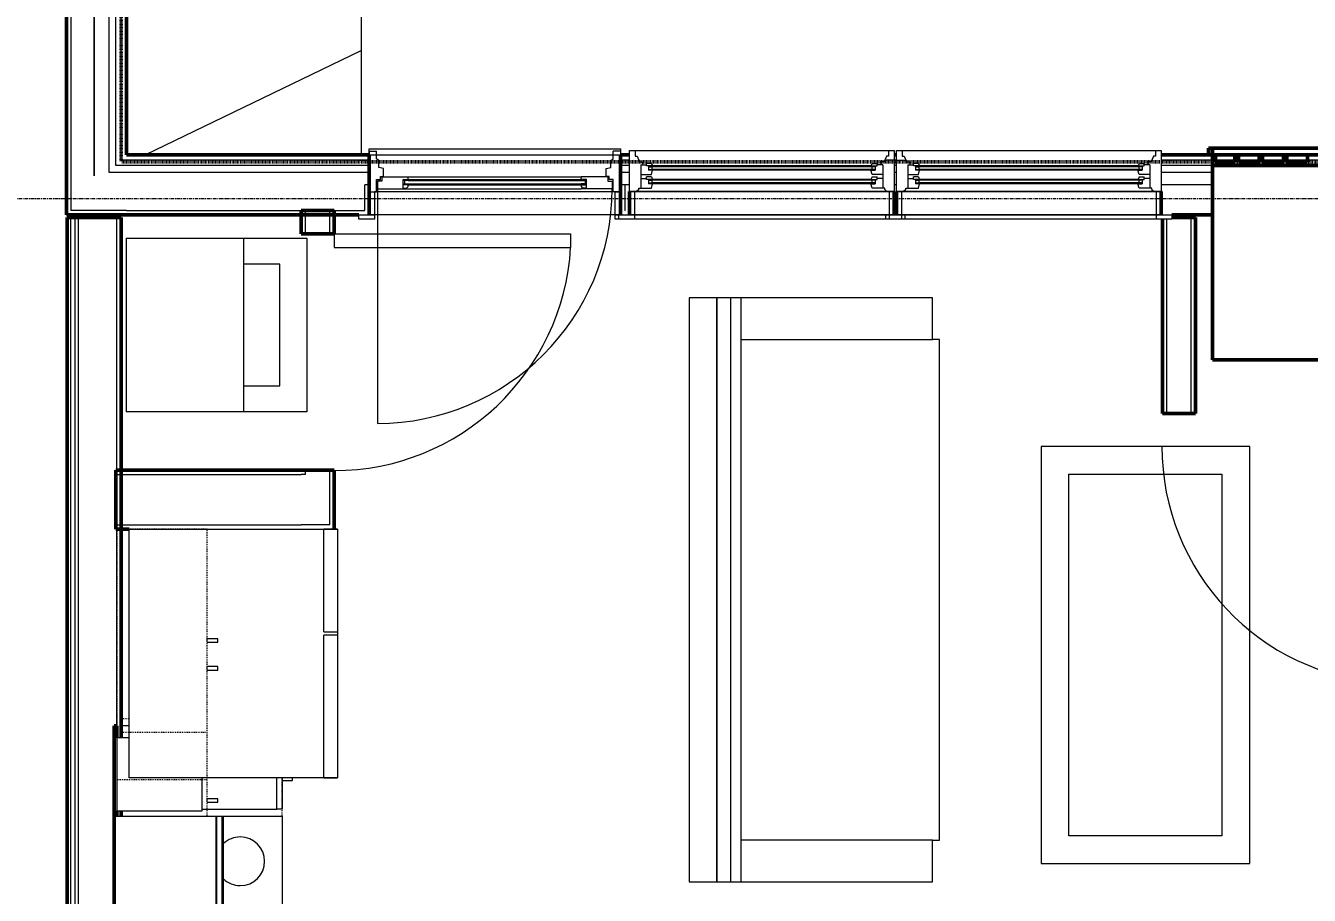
# Model space of a CAD drawing. Header units: inches. Extents: x -4266 to -1814, y 9706 to 12441.
# Drawn here: x -3415.8 to -3231.2, y 10716 to 10841.1 of the extents above; entities that cross this region are included whole.
import ezdxf

# ---------------------------------------------------------------- set-up
doc = ezdxf.new("R2010")
doc.units = ezdxf.units.IN
doc.header["$MEASUREMENT"] = 0
for name, pattern in [('Dash', [0.25, 0.125, -0.125]), ('Dash 1_16_', [0.125, 0.0625, -0.0625]), ('Grid Line 1_2_', [0.875, 0.5, -0.125, 0.125, -0.125])]:
    doc.linetypes.add(name, pattern=pattern)
for name, color, linetype, lineweight in [('A-ANNO-DIMS', 211, 'Continuous', 9), ('A-ANNO-DIMS-96', 211, 'Continuous', 9), ('A-DOOR-1', 7, 'Continuous', 9), ('A-DOOR-2', 50, 'Continuous', 20), ('A-DOOR-FRAM-1', 50, 'Continuous', 20), ('A-DOOR-FRAM-2', 7, 'Continuous', 9), ('A-DOOR-GLAZ-1', 7, 'Continuous', 9), ('A-FLOR-2', 10, 'Continuous', 13), ('A-GENM-3', 250, 'Continuous', 50), ('A-GLAZ-1', 7, 'Continuous', 9), ('A-GLAZ-2', 50, 'Continuous', 20), ('A-WALL', 113, 'Continuous', 13), ('A-WALL-3', 250, 'Continuous', 50), ('A-WALL-4', 10, 'Continuous', 13), ('C-PROP-LINE-2', 91, 'Dash 1_16_', 50), ('I-FURN', 30, 'Continuous', 9), ('I-FURN-1', 7, 'Continuous', 9), ('I-WALL-3', 2, 'Continuous', 50), ('P-SANR-FIXT-2', 7, 'Continuous', 9), ('Q-CASE-2', 7, 'Continuous', 9), ('Q-CASE-4', 7, 'Dash', 9), ('Q-CASE-HDLN-1', 7, 'Dash', 9), ('Q-SPCQ-2', 7, 'Continuous', 9), ('S-GRID-1', 1, 'Grid Line 1_2_', 9)]:
    doc.layers.add(name, color=color, linetype=linetype, lineweight=lineweight)
doc.styles.add('Century Gothic', font='ufonts.com_century-gothic.ttf', dxfattribs={"height": 9})
doc.dimstyles.new('OD__1_16__Tol__', dxfattribs={"dimscale": 12, "dimtxt": 9.397514, "dimasz": 1, "dimexe": 0.75, "dimexo": 0.5, "dimgap": 0.125, "dimtad": 1, "dimdec": 4, "dimrnd": 0.0625, "dimzin": 3, "dimdsep": 46, "dimlunit": 4, "dimtxsty": 'Century Gothic', "dimblk1": 'OBLIQUE', "dimblk2": 'OBLIQUE', "dimsah": 1, "dimcen": 0.09, "dimdle": 0.75, "dimazin": 0, "dimtfac": 1, "dimtdec": 4, "dimtix": 1, "dimtmove": 0, "dimatfit": 3, "dimfxl": 1, "dimtvp": 1, "dimtfill": 1, "dimfrac": 2, "dimtolj": 1, "dimtzin": 0, "dimarcsym": 2})

# ---------------------------------------------------------------- blocks, each defined once
blk = doc.blocks.new('DIMBLOCK1-FLOOR PLAN - 1ST FLOOR')
at = {"layer": 'A-ANNO-DIMS-96'}
for p, q in [((-3405.92, 10819.49), (-3405.92, 10888.99)), ((-3204.32, 10819.49), (-3204.32, 10888.99)), ((-3414.92, 10879.99), (-3204.32, 10879.99)), ((-3405.92, 10879.99), (-3405.92, 10819.49)), ((-3204.32, 10879.99), (-3204.32, 10819.49))]:
    blk.add_line(p, q, dxfattribs=at)
at = {"layer": 'A-ANNO-DIMS-96', "lineweight": 50}
for p, q in [((-3405.92, 10879.99), (-3399.92, 10885.99)), ((-3204.32, 10879.99), (-3198.32, 10885.99)), ((-3405.92, 10879.99), (-3411.92, 10873.99)), ((-3204.32, 10879.99), (-3210.32, 10873.99))]:
    blk.add_line(p, q, dxfattribs=at)
at = {"layer": 'A-ANNO-DIMS-96', "color": 0, "char_height": 9, "attachment_point": 1, "line_spacing_factor": 0.984502, "style": 'Century Gothic', "bg_fill": 3, "box_fill_scale": 1.25, "bg_fill_color": 256, "bg_fill_true_color": 13158600, "bg_fill_transparency": 0}
for s, insert, width in [('16\' - 9 5/8"', (-3335.85, 10893.02), 73.7481), ('201.6', (-3320.86, 10875.25), 37.7691)]:
    blk.add_mtext(s, dxfattribs=dict(at, insert=insert, width=width))
blk = doc.blocks.new('_Oblique')
at = {"color": 0, "linetype": 'ByBlock', "lineweight": -2}
blk.add_line((-0.5, -0.5), (0.5, 0.5), dxfattribs=at)
blk = doc.blocks.new('DIMBLOCK6-FLOOR PLAN - 1ST FLOOR')
at = {"layer": 'A-ANNO-DIMS-96'}
for p, q in [((-3829.32, 11540.99), (-3829.32, 10271.31)), ((-3829.32, 10280.31), (-3829.32, 11540.99)), ((-3338.72, 10282.79), (-3338.72, 10271.31)), ((-3338.72, 10280.31), (-3338.72, 10282.79)), ((-3838.32, 10280.31), (-3338.72, 10280.31))]:
    blk.add_line(p, q, dxfattribs=at)
at = {"layer": 'A-ANNO-DIMS-96', "lineweight": 50}
for p, q in [((-3829.32, 10280.31), (-3823.32, 10286.31)), ((-3338.72, 10280.31), (-3332.72, 10286.31)), ((-3829.32, 10280.31), (-3835.32, 10274.31)), ((-3338.72, 10280.31), (-3344.72, 10274.31))]:
    blk.add_line(p, q, dxfattribs=at)
at = {"layer": 'A-ANNO-DIMS-96', "color": 0, "char_height": 9, "attachment_point": 1, "line_spacing_factor": 0.984502, "style": 'Century Gothic', "bg_fill": 3, "box_fill_scale": 1.25, "bg_fill_color": 256, "bg_fill_true_color": 13158600, "bg_fill_transparency": 0}
for s, insert, width in [('40\' - 10 5/8"', (-3618.26, 10293.34), 82.1611), ('490.6', (-3599.76, 10275.58), 37.7691)]:
    blk.add_mtext(s, dxfattribs=dict(at, insert=insert, width=width))

msp = doc.modelspace()

# ---------------------------------------------------------------- linework, layer by layer
at = {"layer": 'A-DOOR-1'}
msp.add_arc((-3218.32374, 10780.5894), 34.06659, 180, 266.634313, dxfattribs=at)
at = {"layer": 'A-GENM-3'}
msp.add_line((-3245.12374, 10793.0519), (-3217.24874, 10793.0519), dxfattribs=at)
at = {"layer": 'A-WALL'}
for p, q in [((-3409.29874, 10450.9144), (-3409.29874, 10813.4894)), ((-3408.67374, 10451.5394), (-3408.67374, 10813.4894)), ((-3408.17374, 10452.0394), (-3408.17374, 10813.4894)), ((-3402.67374, 10738.6769), (-3402.67374, 10813.4894)), ((-3402.67374, 10727.4269), (-3402.67374, 10728.1769))]:
    msp.add_line(p, q, dxfattribs=at)
at = {"layer": 'A-WALL-3'}
msp.add_line((-3252.32374, 10785.3394), (-3247.57374, 10785.3394), dxfattribs=at)
at = {"layer": 'I-FURN'}
for p, q in [((-3316.39269, 10717.95673), (-3316.39269, 10801.95673)), ((-3316.39269, 10801.95673), (-3316.39269, 10717.95673)), ((-3312.89269, 10801.95673), (-3316.39269, 10801.95673)), ((-3314.39269, 10717.95673), (-3314.39269, 10801.95673)), ((-3285.39269, 10801.95673), (-3312.89269, 10801.95673)), ((-3312.89269, 10717.95673), (-3312.89269, 10801.95673)), ((-3285.39269, 10795.95673), (-3285.39269, 10801.95673)), ((-3312.89269, 10795.95673), (-3285.39269, 10795.95673)), ((-3284.39269, 10795.95673), (-3285.39269, 10795.95673)), ((-3284.39269, 10723.95673), (-3284.39269, 10795.95673)), ((-3285.39269, 10723.95673), (-3312.89269, 10723.95673)), ((-3285.39269, 10723.95673), (-3284.39269, 10723.95673)), ((-3285.39269, 10717.95673), (-3285.39269, 10723.95673)), ((-3316.39269, 10717.95673), (-3312.89269, 10717.95673)), ((-3312.89269, 10717.95673), (-3285.39269, 10717.95673))]:
    msp.add_line(p, q, dxfattribs=at)
at = {"layer": 'I-FURN-1'}
for p, q in [((-3320.39269, 10801.95673), (-3320.39269, 10717.95673)), ((-3316.39269, 10801.95673), (-3320.39269, 10801.95673)), ((-3239.74874, 10780.5894), (-3269.74874, 10780.5894)), ((-3269.74874, 10780.5894), (-3269.74874, 10720.5894)), ((-3239.74874, 10720.5894), (-3239.74874, 10780.5894)), ((-3265.74874, 10724.5894), (-3265.74874, 10776.5894)), ((-3265.74874, 10776.5894), (-3243.74874, 10776.5894)), ((-3243.74874, 10776.5894), (-3243.74874, 10724.5894)), ((-3243.74874, 10724.5894), (-3265.74874, 10724.5894)), ((-3269.74874, 10720.5894), (-3239.74874, 10720.5894)), ((-3320.39269, 10717.95673), (-3316.39269, 10717.95673))]:
    msp.add_line(p, q, dxfattribs=at)
at = {"layer": 'I-WALL-3'}
for p, q in [((-3409.79874, 10813.4894), (-3409.79874, 10450.4144)), ((-3402.04874, 10813.4894), (-3409.79874, 10813.4894)), ((-3402.04874, 10738.6769), (-3402.04874, 10813.4894)), ((-3402.04874, 10727.4269), (-3402.04874, 10728.1769))]:
    msp.add_line(p, q, dxfattribs=at)

# ---------------------------------------------------------------- next in the draw order: dimensions: what is measured, and where the dimension line sits
at = {"layer": 'A-ANNO-DIMS'}
dim = msp.add_linear_dim(base=(-3204.32374, 10879.98515), p1=(-3405.92374, 10813.4894), p2=(-3204.32374, 10813.4894), dimstyle='OD__1_16__Tol__', override={"dimpost": '<>\\X', "dimfxl": 201.6}, dxfattribs=at)
dim.commit()
dim.dimension.update_dxf_attribs({"geometry": 'DIMBLOCK1-FLOOR PLAN - 1ST FLOOR', "text_midpoint": (-3305.12374, 10879.98515)})

# ---------------------------------------------------------------- next in the draw order: linework, layer by layer
at = {"layer": 'A-DOOR-2'}
msp.add_line((-3331.44874, 10818.7079), (-3331.44874, 10817.64565), dxfattribs=at)
at = {"layer": 'A-DOOR-FRAM-1'}
for p, q in [((-3330.26124, 10823.39565), (-3330.26124, 10822.4894)), ((-3331.63624, 10821.68955), (-3331.29249, 10821.93025)), ((-3331.63624, 10820.6884), (-3331.63624, 10821.68955)), ((-3331.29249, 10821.93025), (-3331.29249, 10823.0519)), ((-3330.26124, 10823.0519), (-3331.29249, 10823.0519)), ((-3330.26124, 10823.0519), (-3330.26124, 10817.1769)), ((-3328.93546, 10821.7394), (-3330.26124, 10821.7394)), ((-3331.29249, 10817.1769), (-3331.29249, 10818.9589)), ((-3330.26124, 10817.1769), (-3331.29249, 10817.1769)), ((-3330.63624, 10817.1769), (-3330.26124, 10817.1769)), ((-3330.26124, 10817.1769), (-3330.38624, 10817.1769))]:
    msp.add_line(p, q, dxfattribs=at)
at = {"layer": 'A-DOOR-FRAM-2'}
for p, q in [((-3331.01124, 10813.8644), (-3331.01124, 10817.1769)), ((-3331.01124, 10817.1769), (-3330.38624, 10817.1769)), ((-3330.38624, 10817.1769), (-3330.38624, 10813.8644)), ((-3330.49796, 10813.8644), (-3331.01124, 10813.8644)), ((-3331.01124, 10813.2394), (-3331.01124, 10813.8644)), ((-3331.01124, 10813.8644), (-3330.49796, 10813.8644)), ((-3330.49796, 10813.2394), (-3331.01124, 10813.2394))]:
    msp.add_line(p, q, dxfattribs=at)
at = {"layer": 'A-GENM-3'}
for p, q in [((-3245.12374, 10823.4894), (-3245.68624, 10823.4894)), ((-3245.68624, 10823.4894), (-3245.68624, 10822.4894)), ((-3217.24874, 10823.4894), (-3245.12374, 10823.4894)), ((-3245.12374, 10823.4894), (-3245.12374, 10822.4894)), ((-3245.12374, 10822.4894), (-3245.12374, 10823.4894)), ((-3245.68624, 10822.4894), (-3245.12374, 10822.4894)), ((-3245.12374, 10822.4894), (-3217.24874, 10822.4894)), ((-3245.12374, 10822.4894), (-3245.12374, 10793.0519)), ((-3244.68624, 10822.4894), (-3245.12374, 10822.4894)), ((-3244.68624, 10821.4894), (-3244.68624, 10822.4894)), ((-3241.88936, 10821.4894), (-3244.68624, 10821.4894)), ((-3241.38936, 10822.4894), (-3241.88936, 10822.4894)), ((-3241.88936, 10822.4894), (-3241.88936, 10821.4894)), ((-3241.38936, 10821.4894), (-3241.38936, 10822.4894)), ((-3238.40499, 10821.4894), (-3241.38936, 10821.4894)), ((-3237.90499, 10822.4894), (-3238.40499, 10822.4894)), ((-3238.40499, 10822.4894), (-3238.40499, 10821.4894)), ((-3237.90499, 10821.4894), (-3237.90499, 10822.4894)), ((-3234.92061, 10821.4894), (-3237.90499, 10821.4894)), ((-3234.42061, 10822.4894), (-3234.92061, 10822.4894)), ((-3234.92061, 10822.4894), (-3234.92061, 10821.4894)), ((-3234.42061, 10821.4894), (-3234.42061, 10822.4894)), ((-3231.43624, 10821.4894), (-3234.42061, 10821.4894)), ((-3230.93624, 10822.4894), (-3231.43624, 10822.4894)), ((-3231.43624, 10822.4894), (-3231.43624, 10821.4894))]:
    msp.add_line(p, q, dxfattribs=at)
at = {"layer": 'A-GLAZ-1'}
for p, q in [((-3326.21671, 10820.8019), (-3325.62296, 10820.8019)), ((-3326.21671, 10820.4269), (-3325.62296, 10820.4269)), ((-3325.74796, 10820.8019), (-3325.74796, 10820.4269)), ((-3294.22452, 10820.9269), (-3325.62296, 10820.9269)), ((-3294.22452, 10820.8019), (-3325.62296, 10820.8019)), ((-3294.22452, 10820.4269), (-3325.62296, 10820.4269)), ((-3294.22452, 10820.3019), (-3325.62296, 10820.3019)), ((-3293.63077, 10820.8019), (-3294.22452, 10820.8019)), ((-3293.63077, 10820.4269), (-3294.22452, 10820.4269)), ((-3294.09952, 10820.8019), (-3294.09952, 10820.4269)), ((-3287.81671, 10820.8019), (-3287.22296, 10820.8019)), ((-3287.81671, 10820.4269), (-3287.22296, 10820.4269)), ((-3287.34796, 10820.8019), (-3287.34796, 10820.4269)), ((-3255.82452, 10820.9269), (-3287.22296, 10820.9269)), ((-3255.82452, 10820.8019), (-3287.22296, 10820.8019)), ((-3255.82452, 10820.4269), (-3287.22296, 10820.4269)), ((-3255.82452, 10820.3019), (-3287.22296, 10820.3019)), ((-3255.23077, 10820.8019), (-3255.82452, 10820.8019)), ((-3255.23077, 10820.4269), (-3255.82452, 10820.4269)), ((-3255.69952, 10820.8019), (-3255.69952, 10820.4269)), ((-3326.21671, 10818.8644), (-3325.62296, 10818.8644)), ((-3326.21671, 10818.4894), (-3325.62296, 10818.4894)), ((-3325.74796, 10818.8644), (-3325.74796, 10818.4894)), ((-3294.22452, 10818.9894), (-3325.62296, 10818.9894)), ((-3294.22452, 10818.8644), (-3325.62296, 10818.8644)), ((-3294.22452, 10818.4894), (-3325.62296, 10818.4894)), ((-3294.22452, 10818.3644), (-3325.62296, 10818.3644)), ((-3293.63077, 10818.8644), (-3294.22452, 10818.8644)), ((-3293.63077, 10818.4894), (-3294.22452, 10818.4894)), ((-3294.09952, 10818.8644), (-3294.09952, 10818.4894)), ((-3287.81671, 10818.8644), (-3287.22296, 10818.8644)), ((-3287.81671, 10818.4894), (-3287.22296, 10818.4894)), ((-3287.34796, 10818.8644), (-3287.34796, 10818.4894)), ((-3255.82452, 10818.9894), (-3287.22296, 10818.9894)), ((-3255.82452, 10818.8644), (-3287.22296, 10818.8644)), ((-3255.82452, 10818.4894), (-3287.22296, 10818.4894)), ((-3255.82452, 10818.3644), (-3287.22296, 10818.3644)), ((-3255.23077, 10818.8644), (-3255.82452, 10818.8644)), ((-3255.23077, 10818.4894), (-3255.82452, 10818.4894)), ((-3255.69952, 10818.8644), (-3255.69952, 10818.4894)), ((-3328.87296, 10813.8644), (-3328.87296, 10817.2394)), ((-3328.87296, 10817.2394), (-3290.97452, 10817.2394)), ((-3328.24796, 10817.2394), (-3328.24796, 10813.8644)), ((-3291.59952, 10817.2394), (-3291.59952, 10813.8644)), ((-3290.97452, 10817.2394), (-3290.97452, 10813.8644)), ((-3290.47296, 10813.8644), (-3290.47296, 10817.2394)), ((-3290.47296, 10817.2394), (-3252.57452, 10817.2394)), ((-3289.84796, 10817.2394), (-3289.84796, 10813.8644)), ((-3253.19952, 10817.2394), (-3253.19952, 10813.8644)), ((-3252.57452, 10817.2394), (-3252.57452, 10813.8644)), ((-3330.49796, 10813.2394), (-3330.49796, 10813.8644)), ((-3330.49796, 10813.8644), (-3289.34952, 10813.8644)), ((-3289.34952, 10813.2394), (-3330.49796, 10813.2394)), ((-3290.97452, 10813.8644), (-3328.87296, 10813.8644)), ((-3328.24796, 10813.8644), (-3328.24796, 10813.2394)), ((-3292.09796, 10813.2394), (-3292.09796, 10813.8644)), ((-3292.09796, 10813.8644), (-3250.94952, 10813.8644)), ((-3250.94952, 10813.2394), (-3292.09796, 10813.2394)), ((-3291.59952, 10813.8644), (-3291.59952, 10813.2394)), ((-3252.57452, 10813.8644), (-3290.47296, 10813.8644)), ((-3289.84796, 10813.8644), (-3289.84796, 10813.2394)), ((-3289.34952, 10813.8644), (-3289.34952, 10813.2394)), ((-3253.19952, 10813.8644), (-3253.19952, 10813.2394)), ((-3250.94952, 10813.8644), (-3250.94952, 10813.2394))]:
    msp.add_line(p, q, dxfattribs=at)
at = {"layer": 'A-GLAZ-2'}
for p, q in [((-3328.93546, 10817.2394), (-3328.93546, 10823.1144)), ((-3328.93546, 10823.1144), (-3290.91202, 10823.1144)), ((-3328.12296, 10823.1144), (-3328.12296, 10822.3019)), ((-3291.72452, 10823.1144), (-3291.72452, 10822.3019)), ((-3290.91202, 10823.1144), (-3290.91202, 10817.2394)), ((-3290.53546, 10817.2394), (-3290.53546, 10823.1144)), ((-3290.53546, 10823.1144), (-3252.51202, 10823.1144)), ((-3289.72296, 10823.1144), (-3289.72296, 10822.3019)), ((-3253.32452, 10823.1144), (-3253.32452, 10822.3019)), ((-3252.51202, 10823.1144), (-3252.51202, 10817.2394)), ((-3328.93546, 10821.7394), (-3330.43546, 10821.7394)), ((-3328.12296, 10822.3019), (-3327.84827, 10822.3019)), ((-3327.84827, 10822.3019), (-3327.52921, 10821.4894)), ((-3327.52921, 10821.4894), (-3327.06046, 10821.4894)), ((-3327.06046, 10821.4894), (-3327.06046, 10821.0519)), ((-3325.77921, 10821.27065), (-3326.49796, 10821.27065)), ((-3326.49796, 10820.9269), (-3326.49796, 10821.27065)), ((-3325.77921, 10821.27065), (-3325.62608, 10820.9269)), ((-3294.06827, 10821.27065), (-3294.22139, 10820.9269)), ((-3294.06827, 10821.27065), (-3293.34952, 10821.27065)), ((-3293.34952, 10820.9269), (-3293.34952, 10821.27065)), ((-3292.78702, 10821.4894), (-3292.78702, 10821.0519)), ((-3292.31827, 10821.4894), (-3292.78702, 10821.4894)), ((-3291.9992, 10822.3019), (-3292.31827, 10821.4894)), ((-3290.53546, 10821.7394), (-3292.03546, 10821.7394)), ((-3291.72452, 10822.3019), (-3291.9992, 10822.3019)), ((-3290.91202, 10821.7394), (-3289.41202, 10821.7394)), ((-3289.72296, 10822.3019), (-3289.44827, 10822.3019)), ((-3289.44827, 10822.3019), (-3289.12921, 10821.4894)), ((-3289.12921, 10821.4894), (-3288.66046, 10821.4894)), ((-3288.66046, 10821.4894), (-3288.66046, 10821.0519)), ((-3287.37921, 10821.27065), (-3288.09796, 10821.27065)), ((-3288.09796, 10820.9269), (-3288.09796, 10821.27065)), ((-3287.37921, 10821.27065), (-3287.22608, 10820.9269)), ((-3255.66827, 10821.27065), (-3255.82139, 10820.9269)), ((-3255.66827, 10821.27065), (-3254.94952, 10821.27065)), ((-3254.94952, 10820.9269), (-3254.94952, 10821.27065)), ((-3254.38702, 10821.4894), (-3254.38702, 10821.0519)), ((-3253.91827, 10821.4894), (-3254.38702, 10821.4894)), ((-3253.5992, 10822.3019), (-3253.91827, 10821.4894)), ((-3253.32452, 10822.3019), (-3253.5992, 10822.3019)), ((-3252.51202, 10821.7394), (-3251.01202, 10821.7394)), ((-3327.34171, 10821.0519), (-3326.49796, 10821.0519)), ((-3327.34171, 10821.0519), (-3327.34171, 10817.7394)), ((-3327.34171, 10819.6769), (-3325.77921, 10819.6769)), ((-3325.62608, 10820.9269), (-3326.49796, 10820.9269)), ((-3326.21671, 10820.9269), (-3326.21671, 10820.3019)), ((-3325.62296, 10820.3019), (-3326.21671, 10820.3019)), ((-3325.77921, 10819.6769), (-3325.62296, 10820.3019)), ((-3294.22452, 10820.3019), (-3293.63077, 10820.3019)), ((-3294.06827, 10819.6769), (-3294.22452, 10820.3019)), ((-3294.22139, 10820.9269), (-3293.34952, 10820.9269)), ((-3292.50577, 10819.6769), (-3294.06827, 10819.6769)), ((-3293.63077, 10820.9269), (-3293.63077, 10820.3019)), ((-3292.50577, 10821.0519), (-3293.34952, 10821.0519)), ((-3292.50577, 10821.0519), (-3292.50577, 10817.7394)), ((-3288.94171, 10821.0519), (-3288.09796, 10821.0519)), ((-3288.94171, 10821.0519), (-3288.94171, 10817.7394)), ((-3288.94171, 10819.6769), (-3287.37921, 10819.6769)), ((-3287.22608, 10820.9269), (-3288.09796, 10820.9269)), ((-3287.81671, 10820.9269), (-3287.81671, 10820.3019)), ((-3287.22296, 10820.3019), (-3287.81671, 10820.3019)), ((-3287.37921, 10819.6769), (-3287.22296, 10820.3019)), ((-3255.82452, 10820.3019), (-3255.23077, 10820.3019)), ((-3255.66827, 10819.6769), (-3255.82452, 10820.3019)), ((-3255.82139, 10820.9269), (-3254.94952, 10820.9269)), ((-3254.10577, 10819.6769), (-3255.66827, 10819.6769)), ((-3255.23077, 10820.9269), (-3255.23077, 10820.3019)), ((-3254.10577, 10821.0519), (-3254.94952, 10821.0519)), ((-3254.10577, 10821.0519), (-3254.10577, 10817.7394)), ((-3327.59171, 10817.51956), (-3327.59171, 10817.7394)), ((-3327.59171, 10817.7394), (-3325.77921, 10817.7394)), ((-3327.34171, 10819.1144), (-3326.49796, 10819.1144)), ((-3325.77921, 10819.33315), (-3326.49796, 10819.33315)), ((-3326.49796, 10818.9894), (-3326.49796, 10819.33315)), ((-3325.62608, 10818.9894), (-3326.49796, 10818.9894)), ((-3326.21671, 10818.9894), (-3326.21671, 10818.3644)), ((-3325.62296, 10818.3644), (-3326.21671, 10818.3644)), ((-3325.77921, 10819.33315), (-3325.62608, 10818.9894)), ((-3325.77921, 10817.7394), (-3325.62296, 10818.3644)), ((-3294.22452, 10818.3644), (-3293.63077, 10818.3644)), ((-3294.06827, 10817.7394), (-3294.22452, 10818.3644)), ((-3294.06827, 10819.33315), (-3294.22139, 10818.9894)), ((-3294.22139, 10818.9894), (-3293.34952, 10818.9894)), ((-3294.06827, 10819.33315), (-3293.34952, 10819.33315)), ((-3292.25577, 10817.7394), (-3294.06827, 10817.7394)), ((-3293.63077, 10818.9894), (-3293.63077, 10818.3644)), ((-3293.34952, 10818.9894), (-3293.34952, 10819.33315)), ((-3292.50577, 10819.1144), (-3293.34952, 10819.1144)), ((-3292.25577, 10817.51956), (-3292.25577, 10817.7394)), ((-3289.19171, 10817.51956), (-3289.19171, 10817.7394)), ((-3289.19171, 10817.7394), (-3287.37921, 10817.7394)), ((-3288.94171, 10819.1144), (-3288.09796, 10819.1144)), ((-3287.37921, 10819.33315), (-3288.09796, 10819.33315)), ((-3288.09796, 10818.9894), (-3288.09796, 10819.33315)), ((-3287.22608, 10818.9894), (-3288.09796, 10818.9894)), ((-3287.81671, 10818.9894), (-3287.81671, 10818.3644)), ((-3287.22296, 10818.3644), (-3287.81671, 10818.3644)), ((-3287.37921, 10819.33315), (-3287.22608, 10818.9894)), ((-3287.37921, 10817.7394), (-3287.22296, 10818.3644)), ((-3255.82452, 10818.3644), (-3255.23077, 10818.3644)), ((-3255.66827, 10817.7394), (-3255.82452, 10818.3644)), ((-3255.66827, 10819.33315), (-3255.82139, 10818.9894)), ((-3255.82139, 10818.9894), (-3254.94952, 10818.9894)), ((-3255.66827, 10819.33315), (-3254.94952, 10819.33315)), ((-3253.85577, 10817.7394), (-3255.66827, 10817.7394)), ((-3255.23077, 10818.9894), (-3255.23077, 10818.3644)), ((-3254.94952, 10818.9894), (-3254.94952, 10819.33315)), ((-3254.10577, 10819.1144), (-3254.94952, 10819.1144)), ((-3253.85577, 10817.51956), (-3253.85577, 10817.7394)), ((-3290.91202, 10817.2394), (-3328.93546, 10817.2394)), ((-3327.59171, 10817.51956), (-3327.92559, 10817.2394)), ((-3292.25577, 10817.51956), (-3291.92189, 10817.2394)), ((-3252.51202, 10817.2394), (-3290.53546, 10817.2394)), ((-3289.19171, 10817.51956), (-3289.52559, 10817.2394)), ((-3253.85577, 10817.51956), (-3253.52189, 10817.2394))]:
    msp.add_line(p, q, dxfattribs=at)
at = {"layer": 'A-WALL-3'}
for p, q in [((-3328.93546, 10822.4894), (-3330.26124, 10822.4894)), ((-3330.26124, 10822.4894), (-3330.26124, 10813.8644)), ((-3290.53546, 10822.4894), (-3290.91202, 10822.4894)), ((-3175.33546, 10822.4894), (-3252.51202, 10822.4894)), ((-3245.12374, 10813.8644), (-3245.12374, 10820.9894)), ((-3245.12374, 10820.9894), (-3217.24874, 10820.9894)), ((-3328.93546, 10813.8644), (-3328.93546, 10817.2394)), ((-3290.91202, 10817.2394), (-3290.91202, 10813.8644)), ((-3290.53546, 10813.8644), (-3290.53546, 10817.2394)), ((-3252.51202, 10817.2394), (-3252.51202, 10813.8644)), ((-3252.32374, 10813.2394), (-3252.32374, 10785.3394)), ((-3250.94952, 10813.8644), (-3245.12374, 10813.8644)), ((-3247.57374, 10813.4894), (-3250.94952, 10813.4894)), ((-3247.57374, 10785.3394), (-3247.57374, 10813.4894))]:
    msp.add_line(p, q, dxfattribs=at)
at = {"layer": 'A-WALL-4'}
for p, q in [((-3328.93546, 10821.7394), (-3330.26124, 10821.7394)), ((-3290.53546, 10821.7394), (-3290.91202, 10821.7394)), ((-3175.33546, 10821.7394), (-3252.51202, 10821.7394)), ((-3328.93546, 10820.9894), (-3330.26124, 10820.9894)), ((-3328.93546, 10819.9894), (-3330.26124, 10819.9894)), ((-3290.53546, 10820.9894), (-3290.91202, 10820.9894)), ((-3290.53546, 10819.9894), (-3290.91202, 10819.9894)), ((-3245.12374, 10820.9894), (-3252.51202, 10820.9894)), ((-3245.12374, 10819.9894), (-3252.51202, 10819.9894)), ((-3329.63624, 10818.1769), (-3330.26124, 10818.1769)), ((-3329.63624, 10818.1769), (-3329.63624, 10814.4894)), ((-3329.56046, 10814.4894), (-3329.56046, 10818.1769)), ((-3328.93546, 10818.1769), (-3329.56046, 10818.1769)), ((-3290.53546, 10818.1769), (-3290.91202, 10818.1769)), ((-3245.12374, 10818.1769), (-3252.51202, 10818.1769)), ((-3329.63624, 10814.4894), (-3329.56046, 10814.4894)), ((-3251.69874, 10785.3394), (-3251.69874, 10813.2394)), ((-3248.19874, 10785.3394), (-3248.19874, 10813.4894))]:
    msp.add_line(p, q, dxfattribs=at)

# ---------------------------------------------------------------- next in the draw order: dimensions: what is measured, and where the dimension line sits
at = {"layer": 'A-ANNO-DIMS'}
dim = msp.add_linear_dim(base=(-3338.72374, 10280.30762), p1=(-3829.32374, 11546.9894), p2=(-3338.72374, 10288.7929), dimstyle='OD__1_16__Tol__', override={"dimpost": '<>\\X', "dimfxl": 1350.461691}, dxfattribs=at)
dim.commit()
dim.dimension.update_dxf_attribs({"geometry": 'DIMBLOCK6-FLOOR PLAN - 1ST FLOOR', "text_midpoint": (-3584.02374, 10280.30762)})

# ---------------------------------------------------------------- next in the draw order: linework, layer by layer
at = {"layer": 'A-DOOR-1'}
msp.add_line((-3365.19874, 10817.64565), (-3365.19874, 10783.89565), dxfattribs=at)
for centre, radius, end in [((-3365.19874, 10817.64565), 33.75, 0), ((-3371.42233, 10811.1769), 34.06659, 356.634313)]:
    msp.add_arc(centre, radius, 270, end, dxfattribs=at)
at = {"layer": 'A-DOOR-2'}
for p, q in [((-3364.58238, 10818.71865), (-3365.19874, 10818.7079)), ((-3365.19874, 10818.7079), (-3365.19874, 10817.64565)), ((-3365.19874, 10817.64565), (-3360.76124, 10817.64565)), ((-3364.58238, 10819.36415), (-3364.58238, 10818.71865)), ((-3364.58238, 10819.36415), (-3360.76124, 10819.36415)), ((-3361.51124, 10818.9579), (-3360.76124, 10818.9579)), ((-3361.51124, 10817.64565), (-3361.51124, 10818.9579)), ((-3360.76124, 10818.2079), (-3361.51124, 10818.2079)), ((-3361.51124, 10817.7079), (-3360.99727, 10817.7079)), ((-3361.51124, 10817.64565), (-3361.51124, 10817.7079)), ((-3360.99727, 10817.7079), (-3360.79224, 10817.9599)), ((-3360.79224, 10817.9599), (-3360.76124, 10818.1459)), ((-3360.76124, 10819.0519), (-3360.79158, 10819.36415)), ((-3360.76124, 10819.3644), (-3335.88624, 10819.3644)), ((-3360.76124, 10818.9579), (-3360.76124, 10819.0519)), ((-3360.76124, 10818.1459), (-3360.76124, 10818.2079)), ((-3360.76124, 10817.64565), (-3335.88624, 10817.64565)), ((-3332.06509, 10819.36415), (-3335.88624, 10819.36415)), ((-3335.88624, 10819.0519), (-3335.85589, 10819.36415)), ((-3335.88624, 10818.9579), (-3335.88624, 10819.0519)), ((-3335.13624, 10818.9579), (-3335.88624, 10818.9579)), ((-3335.88624, 10818.2079), (-3335.13624, 10818.2079)), ((-3335.88624, 10818.1459), (-3335.88624, 10818.2079)), ((-3335.85524, 10817.9599), (-3335.88624, 10818.1459)), ((-3331.44874, 10817.64565), (-3335.88624, 10817.64565)), ((-3335.65021, 10817.7079), (-3335.85524, 10817.9599)), ((-3335.13624, 10817.7079), (-3335.65021, 10817.7079)), ((-3335.13624, 10817.64565), (-3335.13624, 10818.9579)), ((-3335.13624, 10817.64565), (-3335.13624, 10817.7079)), ((-3332.06509, 10819.36415), (-3332.06509, 10818.71865)), ((-3332.06509, 10818.71865), (-3331.44874, 10818.7079)), ((-3371.42233, 10811.1769), (-3337.4145, 10811.1769)), ((-3371.42233, 10811.1769), (-3371.42233, 10809.1769)), ((-3337.4145, 10811.1769), (-3337.4145, 10809.1769)), ((-3371.42233, 10809.1769), (-3337.4145, 10809.1769))]:
    msp.add_line(p, q, dxfattribs=at)
at = {"layer": 'A-DOOR-FRAM-1'}
for p, q in [((-3366.38624, 10822.4894), (-3366.38624, 10823.39565)), ((-3366.38624, 10823.39565), (-3330.26124, 10823.39565)), ((-3368.01124, 10821.7394), (-3366.38624, 10821.7394)), ((-3366.38624, 10823.0519), (-3366.38624, 10817.1769)), ((-3366.38624, 10823.0519), (-3365.35499, 10823.0519)), ((-3365.35499, 10821.93025), (-3365.35499, 10823.0519)), ((-3365.01124, 10821.68955), (-3365.35499, 10821.93025)), ((-3365.01124, 10820.6884), (-3365.01124, 10821.68955)), ((-3364.32374, 10820.53322), (-3365.01124, 10820.6884)), ((-3364.32374, 10819.3959), (-3364.32374, 10820.53322)), ((-3332.32374, 10820.53322), (-3331.63624, 10820.6884)), ((-3332.32374, 10819.3959), (-3332.32374, 10820.53322)), ((-3365.35499, 10818.9589), (-3364.77624, 10818.9589)), ((-3365.35499, 10817.1769), (-3365.35499, 10818.9589)), ((-3364.77624, 10818.9589), (-3364.77624, 10819.3959)), ((-3364.77624, 10819.3959), (-3364.32374, 10819.3959)), ((-3331.87124, 10819.3959), (-3332.32374, 10819.3959)), ((-3331.87124, 10818.9589), (-3331.87124, 10819.3959)), ((-3331.29249, 10818.9589), (-3331.87124, 10818.9589)), ((-3366.38624, 10817.1769), (-3365.35499, 10817.1769)), ((-3366.26124, 10817.1769), (-3366.38624, 10817.1769)), ((-3331.01124, 10817.1769), (-3365.63624, 10817.1769))]:
    msp.add_line(p, q, dxfattribs=at)
at = {"layer": 'A-DOOR-FRAM-2'}
for p, q in [((-3366.26124, 10813.8644), (-3366.26124, 10817.1769)), ((-3366.26124, 10817.1769), (-3365.63624, 10817.1769)), ((-3365.63624, 10817.1769), (-3365.63624, 10813.8644)), ((-3367.88624, 10813.2394), (-3367.88624, 10813.8644)), ((-3367.88624, 10813.8644), (-3365.63624, 10813.8644)), ((-3365.63624, 10813.2394), (-3367.88624, 10813.2394)), ((-3365.63624, 10813.8644), (-3366.26124, 10813.8644)), ((-3365.63624, 10813.8644), (-3365.63624, 10813.2394))]:
    msp.add_line(p, q, dxfattribs=at)
at = {"layer": 'A-DOOR-GLAZ-1'}
for p, q in [((-3360.76124, 10818.8019), (-3361.51124, 10818.8019)), ((-3361.51124, 10818.3644), (-3360.76124, 10818.3644)), ((-3361.30124, 10818.8019), (-3361.30124, 10818.3644)), ((-3360.76124, 10818.95815), (-3335.88624, 10818.95815)), ((-3360.76124, 10818.8019), (-3335.88624, 10818.8019)), ((-3360.76124, 10818.3644), (-3335.88624, 10818.3644)), ((-3360.76124, 10818.20815), (-3335.88624, 10818.20815)), ((-3335.88624, 10818.8019), (-3335.13624, 10818.8019)), ((-3335.13624, 10818.3644), (-3335.88624, 10818.3644)), ((-3335.34624, 10818.8019), (-3335.34624, 10818.3644))]:
    msp.add_line(p, q, dxfattribs=at)
at = {"layer": 'A-FLOR-2'}
for p, q in [((-3367.52374, 10857.3894), (-3367.52374, 10822.4894)), ((-3398.62125, 10822.4894), (-3367.52374, 10837.50513))]:
    msp.add_line(p, q, dxfattribs=at)
at = {"layer": 'A-WALL-3'}
for p, q in [((-3401.29874, 10822.4894), (-3401.29874, 10934.37768)), ((-3409.92374, 10932.81518), (-3409.92374, 10813.8644)), ((-3366.38624, 10822.4894), (-3401.29874, 10822.4894)), ((-3366.38624, 10813.8644), (-3366.38624, 10822.4894)), ((-3376.17233, 10814.4894), (-3376.17233, 10811.1769)), ((-3371.42233, 10814.4894), (-3376.17233, 10814.4894)), ((-3371.42233, 10811.1769), (-3371.42233, 10814.4894)), ((-3409.92374, 10813.8644), (-3401.29874, 10813.8644)), ((-3401.29874, 10813.8644), (-3367.88624, 10813.8644)), ((-3376.17233, 10811.1769), (-3371.42233, 10811.1769)), ((-3376.17233, 10777.1769), (-3402.79733, 10777.1769)), ((-3402.79733, 10777.1769), (-3402.79733, 10768.6769)), ((-3371.42233, 10777.1769), (-3376.17233, 10777.1769)), ((-3371.42233, 10768.6769), (-3371.42233, 10777.1769)), ((-3402.79733, 10768.6769), (-3400.92374, 10768.6769)), ((-3402.67514, 10740.4269), (-3403.05014, 10740.4269)), ((-3403.05014, 10740.4269), (-3403.05014, 10676.4144)), ((-3402.67514, 10738.6769), (-3402.67514, 10740.4269)), ((-3402.67514, 10727.4269), (-3402.67514, 10728.1769))]:
    msp.add_line(p, q, dxfattribs=at)
at = {"layer": 'A-WALL-4'}
for p, q in [((-3403.79874, 10819.9894), (-3403.79874, 10934.37768)), ((-3402.79874, 10820.9894), (-3402.79874, 10934.37768)), ((-3402.04874, 10821.7394), (-3402.04874, 10934.37768)), ((-3409.29874, 10933.75268), (-3409.29874, 10814.4894)), ((-3401.29874, 10821.7394), (-3402.04874, 10821.7394)), ((-3366.38624, 10821.7394), (-3401.29874, 10821.7394)), ((-3366.38624, 10822.4894), (-3330.26124, 10822.4894)), ((-3402.79874, 10819.9894), (-3403.79874, 10819.9894)), ((-3402.04874, 10820.9894), (-3402.79874, 10820.9894)), ((-3401.29874, 10819.9894), (-3402.79874, 10819.9894)), ((-3401.29874, 10820.9894), (-3402.04874, 10820.9894)), ((-3366.38624, 10820.9894), (-3401.29874, 10820.9894)), ((-3366.38624, 10819.9894), (-3401.29874, 10819.9894)), ((-3366.38624, 10818.1769), (-3367.01124, 10818.1769)), ((-3367.01124, 10814.4894), (-3367.01124, 10818.1769)), ((-3403.79874, 10814.4894), (-3409.29874, 10814.4894)), ((-3401.29874, 10814.4894), (-3403.79874, 10814.4894)), ((-3401.29874, 10814.4894), (-3367.01124, 10814.4894)), ((-3375.54733, 10811.1769), (-3375.54733, 10814.4894)), ((-3372.04733, 10811.1769), (-3372.04733, 10814.4894)), ((-3331.01124, 10813.8644), (-3365.63624, 10813.8644)), ((-3375.54733, 10776.5519), (-3375.54733, 10777.1769)), ((-3372.04733, 10769.3019), (-3372.04733, 10777.1769)), ((-3402.79733, 10776.5519), (-3376.17233, 10776.5519)), ((-3375.54733, 10776.5519), (-3376.17233, 10776.5519)), ((-3402.79733, 10769.3019), (-3376.17233, 10769.3019)), ((-3375.54733, 10769.3019), (-3376.17233, 10769.3019)), ((-3372.04733, 10769.3019), (-3375.54733, 10769.3019))]:
    msp.add_line(p, q, dxfattribs=at)
at = {"layer": 'C-PROP-LINE-2'}
for p in [(-3402.04874, 11277.2894), (-2099.26202, 10821.4894)]:
    msp.add_line(p, (-3402.04874, 10821.4894), dxfattribs=at)
at = {"layer": 'P-SANR-FIXT-2'}
for p, q in [((-3401.33483, 10810.5519), (-3375.33483, 10810.5519)), ((-3401.33483, 10810.5519), (-3401.33483, 10785.5519)), ((-3384.42858, 10785.5519), (-3384.42858, 10810.5519)), ((-3375.33483, 10810.5519), (-3375.33483, 10785.5519)), ((-3379.24108, 10806.8019), (-3384.42858, 10806.8019)), ((-3379.24108, 10789.3019), (-3379.24108, 10806.8019)), ((-3384.42858, 10789.3019), (-3379.24108, 10789.3019)), ((-3375.33483, 10785.5519), (-3401.33483, 10785.5519))]:
    msp.add_line(p, q, dxfattribs=at)
at = {"layer": 'Q-CASE-2'}
for p, q in [((-3389.67514, 10752.4269), (-3389.67514, 10752.91534)), ((-3388.17588, 10752.91534), (-3389.67514, 10752.91534)), ((-3389.67514, 10752.4269), (-3388.17588, 10752.4269)), ((-3388.17588, 10752.4269), (-3388.17588, 10752.91534)), ((-3389.67514, 10748.4269), (-3389.67514, 10748.91534)), ((-3388.17588, 10748.91534), (-3389.67514, 10748.91534)), ((-3389.67514, 10748.4269), (-3388.17588, 10748.4269)), ((-3388.17588, 10748.4269), (-3388.17588, 10748.91534)), ((-3400.92374, 10740.4269), (-3402.04874, 10740.4269)), ((-3400.92374, 10738.6769), (-3402.67514, 10738.6769)), ((-3402.67514, 10738.6769), (-3402.67514, 10728.1769)), ((-3390.42514, 10728.1769), (-3390.42514, 10732.9269)), ((-3379.67374, 10728.4269), (-3379.67374, 10732.9269)), ((-3378.92374, 10732.9269), (-3378.92374, 10728.4269)), ((-3378.92374, 10732.9269), (-3378.92374, 10732.5519)), ((-3377.42374, 10732.5519), (-3377.42374, 10732.9269)), ((-3378.92374, 10732.5519), (-3377.42374, 10732.5519)), ((-3389.67514, 10729.4269), (-3389.67514, 10729.91534)), ((-3388.17588, 10729.91534), (-3389.67514, 10729.91534)), ((-3389.67514, 10729.4269), (-3388.17588, 10729.4269)), ((-3388.17588, 10729.4269), (-3388.17588, 10729.91534)), ((-3402.92374, 10727.4269), (-3388.43555, 10727.4269)), ((-3402.92374, 10727.4269), (-3402.92374, 10697.54501)), ((-3402.67514, 10728.1769), (-3390.42514, 10728.1769)), ((-3390.42514, 10728.4269), (-3379.67374, 10728.4269)), ((-3388.43555, 10727.4269), (-3388.43555, 10697.54501)), ((-3388.31744, 10697.54501), (-3388.31744, 10727.4269)), ((-3388.31744, 10727.4269), (-3387.53004, 10727.4269)), ((-3387.53004, 10727.4269), (-3387.3244, 10727.4269)), ((-3387.53004, 10697.54501), (-3387.53004, 10727.4269)), ((-3387.3244, 10697.54501), (-3387.3244, 10727.4269)), ((-3378.92374, 10728.4269), (-3379.67374, 10728.4269))]:
    msp.add_line(p, q, dxfattribs=at)
at = {"layer": 'Q-CASE-4'}
for p, q in [((-3389.67514, 10768.6769), (-3402.67514, 10768.6769)), ((-3402.67514, 10768.6769), (-3402.67514, 10732.6769)), ((-3389.67514, 10732.6769), (-3389.67514, 10768.6769)), ((-3389.67514, 10739.4269), (-3402.67514, 10739.4269)), ((-3402.67514, 10739.4269), (-3402.67514, 10727.4269)), ((-3389.67514, 10727.4269), (-3389.67514, 10739.4269)), ((-3402.67514, 10732.6769), (-3389.67514, 10732.6769)), ((-3402.67514, 10727.4269), (-3389.67514, 10727.4269))]:
    msp.add_line(p, q, dxfattribs=at)
at = {"layer": 'Q-CASE-HDLN-1'}
for p, q in [((-3400.92374, 10741.4269), (-3402.04874, 10741.4269)), ((-3378.92374, 10727.4269), (-3378.92374, 10732.9269))]:
    msp.add_line(p, q, dxfattribs=at)
at = {"layer": 'Q-SPCQ-2'}
for p, q in [((-3400.92374, 10768.6769), (-3370.92374, 10768.6769)), ((-3400.92374, 10732.9269), (-3400.92374, 10768.6769)), ((-3372.92374, 10753.9269), (-3372.92374, 10768.6769)), ((-3370.92374, 10768.6769), (-3372.92374, 10768.6769)), ((-3370.92374, 10768.6769), (-3370.92374, 10732.9269)), ((-3370.92374, 10768.6769), (-3370.92374, 10753.9269)), ((-3372.92374, 10753.9269), (-3370.92374, 10753.9269)), ((-3372.92374, 10732.9269), (-3372.92374, 10753.4269)), ((-3370.92374, 10753.4269), (-3372.92374, 10753.4269)), ((-3370.92374, 10753.4269), (-3370.92374, 10732.9269)), ((-3370.92374, 10732.9269), (-3400.92374, 10732.9269)), ((-3372.92374, 10732.9269), (-3370.92374, 10732.9269)), ((-3388.43555, 10727.4269), (-3388.31744, 10727.4269)), ((-3387.3244, 10727.4269), (-3378.92374, 10727.4269)), ((-3378.92374, 10727.4269), (-3378.92374, 10697.4269))]:
    msp.add_line(p, q, dxfattribs=at)
for start, end in [(90, 133.5658771), (270, 90), (171.0227551, 188.9772449), (226.3878698, 270)]:
    msp.add_arc((-3384.92374, 10720.9269), 3.5, start, end, dxfattribs=at)
at = {"layer": 'S-GRID-1'}
msp.add_line((-1814.20638, 10816.1894), (-4168.71446, 10816.1894), dxfattribs=at)

doc.saveas('drawing.dxf')
